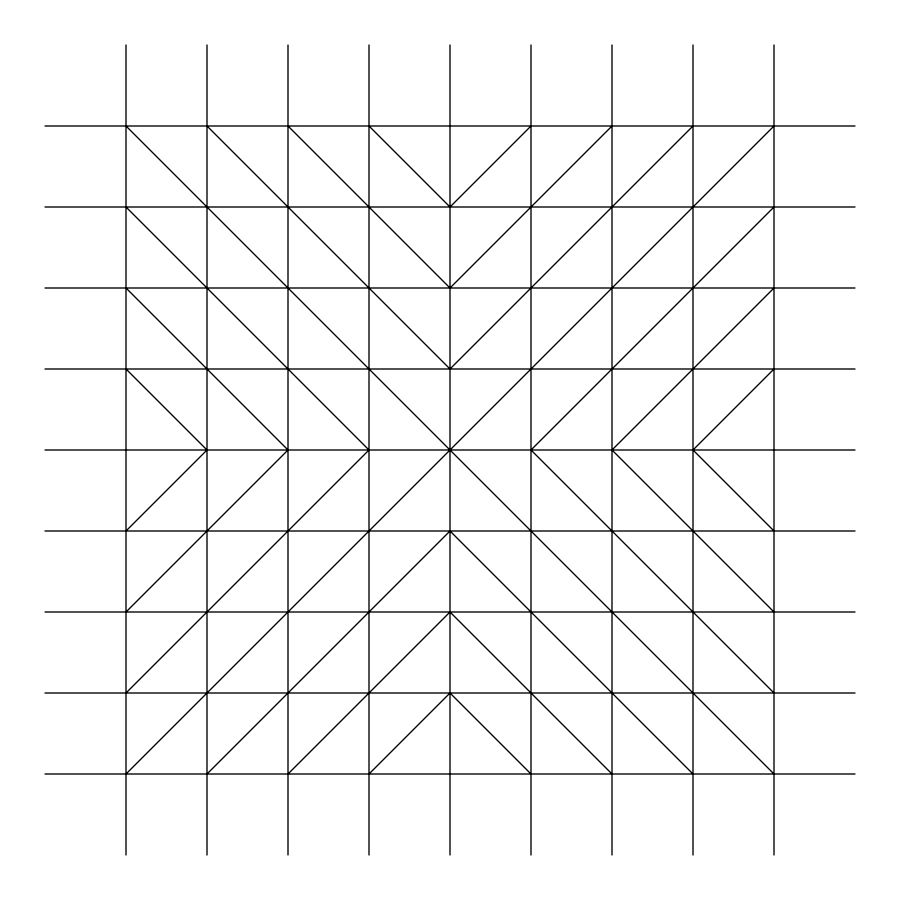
<?xml version="1.0" encoding="UTF-8"?>
<svg xmlns="http://www.w3.org/2000/svg" width="900" height="900" viewBox="0 0 900 900"><rect width="100%" height="100%" fill="white"/><g stroke="black" fill="none" stroke-linecap="round" stroke-linejoin="round"><path stroke-width="1.35" d="M126 531L207 450L126 369M531 126L450 207L369 126M126 612L288 450L126 288M612 126L450 288L288 126M126 693L369 450L126 207M693 126L450 369L207 126M126 774L774 126M207 774L450 531L693 774M774 207L531 450L774 693M288 774L450 612L612 774M774 288L612 450L774 612M369 774L450 693L531 774M774 369L693 450L774 531M45 126L855 126M45 207L855 207M45 288L855 288M45 369L855 369M45 450L855 450M45 531L855 531M45 612L855 612M45 693L855 693M45 774L855 774M126 126L774 774M774 45L774 855M693 45L693 855M612 45L612 855M531 45L531 855M450 45L450 855M369 45L369 855M288 45L288 855M207 45L207 855M126 45L126 855"/></g></svg>
